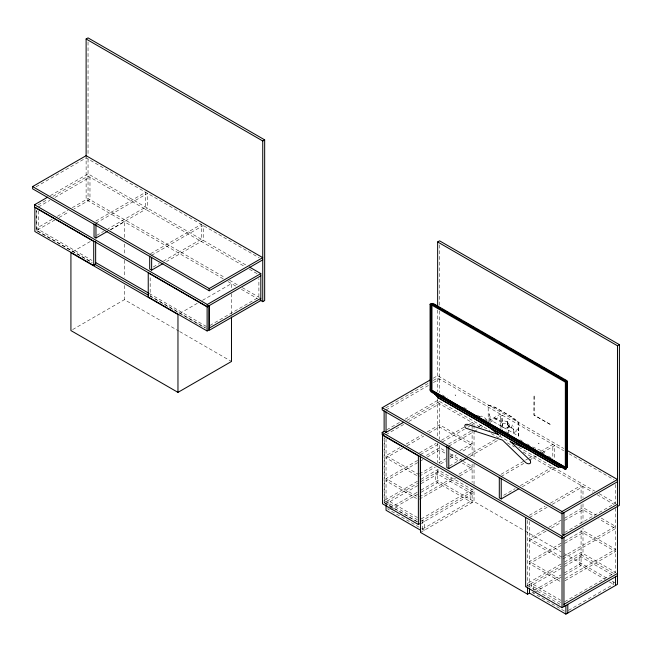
<?xml version="1.0" encoding="UTF-8"?>
<svg xmlns="http://www.w3.org/2000/svg" width="652" height="652" viewBox="0 0 652 652"><rect width="100%" height="100%" fill="white"/><g stroke="black" fill="none" stroke-linecap="round" stroke-linejoin="round"><path stroke-width="0.49" stroke-dasharray="3.26 2.44" d="M511.47 428.087L512.415 424.623L513.621 426.53M500.923 428.731L500.923 424.9C501.869 422.985 504.615 423.458 506.294 424.02C510.483 425.202 508.299 430.385 508.756 433.409M508.756 426.718C507.044 429.366 501.339 428.014 500.923 424.9M499.831 436.416L500.777 434.925M479.301 416.555C483.58 414.395 486.457 420.719 489.782 422.105M36.113 186.782L86.121 157.906L259.227 257.842M50.318 195.633L88.044 173.848L246.709 265.454M38.036 204.948L47.686 199.373M52.951 196.333L88.044 176.073L244.948 266.66M38.378 206.977L49.748 200.409M54.996 197.385L89.976 177.189L89.976 199.683L74.059 208.876M52.193 219.268L36.455 228.355L91.981 260.417M57.441 216.244L67.938 210.18M72.307 207.654L88.044 198.567L225.127 277.711M54.996 219.879L36.455 230.58L36.455 210.751M59.193 217.458L68.99 211.802M95.787 221.044L145.632 192.267L145.632 207.1L108.036 228.803M95.966 223.163L147.564 193.375L147.564 208.208L109.96 229.92M96.667 235.372L103.66 231.33M72.674 251.696L91.101 241.053M110.4 229.911L124.442 221.81L124.442 237.988M150.579 253.685L201.297 224.402L201.297 239.235L163.693 260.947M151.631 255.299L203.22 225.51L203.22 240.343L166.496 261.55M153.204 267.002L159.324 263.465M72.674 329.562L124.442 299.675L178.835 331.077M179.716 313.49L197.263 303.359M202.527 300.319L231.484 283.604L231.484 288.665M209.911 325.478L258.885 297.198L258.885 278.616M433.246 378.225L437.647 375.691L563.703 448.462M385.715 407.891L428.869 382.977M433.246 380.45L437.647 377.915L563.703 450.687M386.049 409.921L429.04 385.104M433.425 382.569L439.57 379.024M386.758 429.79L399.912 422.186M405.079 419.212L437.647 400.409L489.815 430.532M406.84 420.418L439.57 401.518M386.049 434.648L404.476 424.004M408.861 421.477L439.57 403.743L439.57 439.269M400.092 447.549L386.049 455.658L418.592 474.444M406.229 444.004L422.023 434.884M427.288 431.852L439.57 424.754L472.113 443.547L459.831 450.638M402.724 448.258L386.049 457.883L418.592 476.669M407.109 445.723L423.776 436.098M429.04 433.058L439.57 426.978L472.113 445.772L461.583 451.844M488.478 405.275L495.3 407.329L512.007 416.978L518.177 421.885L518.65 423.05L518.552 436.049L488.193 418.723L488.193 405.846A1.271 0.733 60 0 1 488.951 405.283L494.958 407.459L511.616 417.076L517.623 421.836A1.271 0.733 60 0 1 518.389 423.278L518.381 436.147M419.464 452.928L436.139 443.303M441.404 440.263L465.096 426.587M465.968 426.074L468.601 424.558M469.481 424.053L472.113 422.529L472.113 424.558M420.516 454.542L438.062 444.411M442.455 441.877L464.387 429.22M467.9 427.19L469.652 426.18M470.532 425.666L474.037 423.645L474.037 429.733M417.639 460.41L386.049 478.649L418.592 497.435M426.408 455.349L439.57 447.745L445.723 451.298M448.6 444.012L470.54 431.347M478.438 426.791L481.942 424.762M488.087 421.216L500.369 414.126L500.369 427.818M417.639 462.635L386.049 480.874L418.592 499.66M421.143 460.605L422.903 459.595M427.288 457.06L439.57 449.97L445.723 453.523M448.78 446.139L473.344 431.958M474.224 431.445L477.729 429.423M481.241 427.394L482.993 426.384M490.011 422.333L502.301 415.242L502.301 429.912M419.464 473.939L433.507 465.83M438.772 462.79L445.789 458.739M450.173 456.204L454.566 453.678M419.464 476.164L435.259 467.044M440.524 464.004L445.789 460.964M450.173 458.429L456.318 454.884M417.467 481.274L384.126 500.524L417.247 519.644M420.972 479.253L437.647 469.627L474.037 490.638L420.516 521.535M384.126 437.59L384.126 502.749L417.639 483.401M420.964 481.478L439.57 470.736M449.481 466.001L463.523 457.9M467.908 455.365L495.985 439.155M417.679 485.601L389.904 501.632L389.904 506.441M421.151 483.597L437.647 474.077M469.831 456.473L497.908 440.271M389.717 508.177L417.492 492.138M420.964 490.133L437.647 480.5L524.053 530.386M390.768 509.791L417.679 494.249M421.151 492.244L437.647 482.724L437.647 467.59M419.464 496.93L452.806 477.68M458.951 474.134L472.113 466.53L463.319 461.453M419.464 499.155L455.438 478.381M459.831 475.854L472.113 468.755L462.439 463.173M421.225 518.902L472.113 489.522M501.054 474.297L524.746 460.622M525.618 460.108L528.25 458.592M529.131 458.087L534.395 455.047M540.541 451.502L552.823 444.411L552.823 459.081M501.225 476.425L524.037 463.254M529.302 460.214L536.319 456.156M542.464 452.61L554.746 445.52L554.746 459.212M420.516 523.76L474.037 492.863L437.647 471.852M422.447 529.074L470.182 501.51L470.182 492.863M420.516 532.415L474.037 501.51L474.037 488.609M503.686 495.267L515.096 488.682M520.353 485.65L552.823 466.905L552.823 464.949M522.285 486.759L554.746 468.014M529.31 515.333L545.105 506.213M550.369 503.173L581.079 485.447L581.079 498.641M529.489 517.46L547.908 506.816M552.301 504.289L583.002 486.555L583.002 497.721M544.404 529.856L529.489 538.471L562.024 557.256M548.788 527.321L561.07 520.231M564.583 518.21L583.002 507.566L596.197 515.186M546.156 531.07L529.489 540.695L562.024 559.481M551.421 528.03L561.07 522.456M564.583 520.435L583.002 509.791L594.437 516.392M564.656 532.497L615.545 503.116L615.545 484.534M561.07 543.222L529.489 561.462L562.024 580.247M564.583 541.193L583.002 530.557L615.545 549.343L562.904 579.742M561.07 545.447L529.489 563.687L562.024 582.472M564.583 543.418L583.002 532.782L615.545 551.568L562.904 581.967M562.904 556.751L615.545 526.351L600.598 517.721M562.904 558.976L615.545 528.576L598.838 518.935M560.899 564.086L527.558 583.336L560.679 602.456M564.412 562.057L581.079 552.44L615.741 572.448M525.634 586.67L561.07 566.213M564.396 564.29L583.002 553.548L583.002 528.169M561.111 568.414L533.336 584.445L533.336 593.1M564.583 566.409L581.079 556.881M534.575 590.158L560.924 574.95M564.396 572.945L581.079 563.312M535.072 592.097L561.111 577.061M564.583 575.056L581.079 565.537L581.079 528.927M564.656 601.714L615.545 572.334L615.545 508.389M568.487 610.386L613.622 584.322L613.622 579.514M494.2 417.965L502.089 422.667M532.602 446.97L543.801 451.681L544.803 453.042M494.134 417.924L501.103 421.176L504.037 420.679L508.136 422.268L509.139 424.403L509.139 426.938L508.193 428.152L508.193 425.275L513.76 429.252L513.743 432.268L513.621 429.334L507.59 425.846M249.349 269.203L257.287 273.783M568.992 453.743L613.948 479.701M491.437 419.538L489.13 418.209L489.13 413.539M442.235 394.99L447.256 397.891M463.401 407.215L467.077 409.26M477.174 415.169L479.815 416.693M484.575 419.44L488.242 421.477M505.74 431.665L509.416 433.702M519.856 439.807L523.532 441.852M526.914 443.882L530.589 445.927M541.03 452.032L544.705 454.077M548.087 456.107L551.755 458.152M229.52 280.246L238.306 285.323M242.299 287.63L259.39 297.491M499.351 436.033L508.332 441.217M518.747 447.231L594.714 491.095M599.123 493.637L615.871 503.311M223.196 278.82L86.121 199.683L86.121 155.681M227.972 281.582L236.13 286.293M241.419 289.341L257.467 298.608M437.647 402.634L480.182 427.19M491.412 433.678L498.609 437.826M507.378 442.895L514.395 446.946M523.148 451.999L592.79 492.203M597.199 494.754L613.948 504.42M450.124 453.841L462.439 460.948M450.124 456.066L458.918 461.143M149.275 293.498L206.57 326.579M37.653 230.906L92.136 262.357M206.407 328.331L150.172 295.861L150.172 275.78M37.335 231.093L91.981 262.642M150.164 296.228L204.809 327.785M581.079 554.656L614.005 573.67M612.081 574.787L579.155 555.773L579.155 564.428L605.146 579.432M179.716 331.591L231.484 361.477M524.925 530.891L560.899 551.665M564.412 553.687L606.205 577.819M612.277 581.323L614.877 582.823M609.481 581.934L613.817 584.437M417.435 517.533L387.981 500.524L387.981 505.333M421.771 520.035L424.37 521.535L424.37 530.19L420.035 527.688M560.875 600.345L531.413 583.336L531.413 588.145M417.679 521.877L384.444 502.684L384.444 438.12M384.126 502.749L417.052 521.763M527.558 585.561L560.484 604.567M419.171 527.183L387.981 509.179L387.981 506.294M532.056 592.358L565.202 611.503M508.87 424.102L506.596 421.07L507.957 425.177M489.13 414.362L491.176 419.391M501.698 418.242L502.366 425.846M507.215 421.428L507.859 429.016M583.002 503.809L583.002 522.081M581.079 504.656L581.079 523.002M529.489 521.518L529.489 586.368M527.558 520.386L527.558 586.124M474.037 430.719L474.037 459.171M474.037 464.094L474.037 484.542M472.113 425.577L472.113 428.625M472.113 429.635L472.113 458.054M472.113 464.151L472.113 482.415M439.57 244.907L439.57 305.927M439.57 311.012L439.57 392.716M439.57 445.357L439.57 463.629M437.647 310.091L437.647 391.607M437.647 398.453L437.647 438.16M437.647 443.23L437.647 462.521M422.447 520.426L422.447 531.298M386.049 438.706L386.049 503.556M231.484 293.718L231.484 313.946M124.442 244.052L124.442 254.166M124.442 260.238L124.442 277.426M124.442 285.519L124.442 299.675M88.044 41.956L88.044 154.842M88.044 158.909L88.044 200.792M38.378 210.889L38.378 229.471M36.773 210.311L36.773 230.4M534.094 395.968L533.964 415.161L551.144 424.925L534.086 415.071L534.094 395.968M518.438 428.503L513.727 432.406L518.438 430.866L518.438 428.503M472.113 493.971L435.715 472.961L435.715 481.616L472.113 502.627L472.113 493.971M538.992 443.564L538.568 443.14L538.992 443.564M455.536 395.381L455.112 394.957L455.536 395.381"/><path stroke-width="0.98" d="M430.076 304.443L430.076 389.904M431.958 305.242L431.958 390.279M565.251 467.321L432.031 390.409L565.365 467.264M566.922 466.767L566.947 381.273L563.964 379.554M86.121 155.95L86.121 38.998L88.044 37.889L264.663 139.854L264.663 300.539L262.74 301.648L260.099 300.132M32.6 186.578L86.121 155.681L262.74 257.646L209.219 288.551L32.6 186.578L32.6 188.803L209.219 290.776L262.74 259.871M260.808 275.82L207.295 306.717L34.523 206.977L34.523 204.752L47.686 197.148M86.121 38.998L262.74 140.971L264.663 139.854M94.043 224.027L94.043 236.888L95.966 237.996L107.335 231.436M93.717 265.503L93.717 241.395L34.849 207.409L34.849 231.509L93.717 265.503L95.648 264.386L95.648 241.289M149.699 256.163L149.699 269.023L151.631 270.132L163 263.571M34.523 204.752L207.295 304.492L260.808 273.595L260.808 300.539L209.219 330.328L209.219 305.609M207.116 306.864L209.039 305.755L209.039 329.855L207.116 330.963L148.24 296.978L148.24 272.87L207.116 306.864L207.116 330.963M209.219 328.103L260.808 298.314M437.647 306.016L437.647 241.949L439.57 240.841L619.4 344.663L619.4 505.341L562.024 538.471L382.194 434.648L382.194 432.423L383.955 431.404M177.963 392.374L177.963 314.508L70.921 252.707L70.921 330.572L177.963 392.374L231.484 361.477L231.484 316.978M617.477 481.738L562.024 513.752L382.194 409.921L382.194 407.696L430.605 379.749M560.663 466.213L562.423 467.231L558.242 467.215L438.429 398.046L434.468 393.612L439.098 396.025M384.126 410.768L384.126 431.306L386.049 432.423L403.596 422.292M420.304 455.797L420.304 523.393L418.38 524.501L382.52 503.8L382.52 435.202L383.8 434.46M437.647 241.949L617.477 345.772L619.4 344.663M446.848 446.001L446.848 467.525L448.78 468.633L467.199 457.997M499.302 477.264L499.302 497.802L501.225 498.919L518.772 488.788M382.194 407.696L562.024 511.527L617.477 479.513L567.224 450.499M382.194 432.423L562.024 536.246L617.477 504.232M420.516 456.563L420.516 532.415L527.558 594.208L529.31 593.198M563.956 604.347L617.477 573.45M525.634 517.46L525.634 586.67L562.024 607.688L617.477 575.675M529.489 588.291L529.489 593.1L565.879 614.111L617.477 584.322L617.477 345.772M509.978 441.094L530.5 460.719L530.581 462.977C528.911 464.925 525.732 463.075 524.55 461.445L502.488 440.1L465.878 428.177L464.925 427.199L464.876 425.243L465.724 424.395L467.468 424.33L498.739 434.582M560.443 467.166L562.423 467.231M510.94 442.129L530.312 450.622M431.999 305.217L565.292 382.137M565.048 469.301L431.404 392.145A2.143 1.239 60 0 1 430.059 389.896M433.955 304.492L436.058 305.707M437.476 306.53L440.467 308.257M442.235 309.276L444.876 310.8M446.644 311.819L448.405 312.838M449.807 313.645L452.814 315.381M454.583 316.399L460.76 319.969M463.898 321.786L473.988 327.606M476.229 328.901L478.87 330.425M480.63 331.444L486.799 335.006M488.56 336.016L491.2 337.549M491.632 337.793L494.729 339.578M496.922 340.849L499.13 342.121M500.891 343.139L507.052 346.701M510.157 348.486L520.736 354.598M522.505 355.617L525.153 357.141M526.914 358.16L533.091 361.73M534.852 362.748L537.501 364.272M537.884 364.492L541.03 366.31M543.678 367.842L554.616 374.158M556.376 375.177L559.017 376.701M560.435 377.516L562.546 378.73M249.349 266.978L260.808 273.595M440.858 397.044L447.027 400.605M448.788 401.624L454.949 405.185M456.718 406.204L459.358 407.728M461.119 408.747L466.408 411.795M469.049 413.319L478.739 418.918M480.5 419.929L482.26 420.947M484.901 422.472L486.669 423.49M488.429 424.509L490.19 425.528M492.831 427.052L494.591 428.071M496.359 429.089L499 430.613M500.76 431.632L502.521 432.651M505.161 434.175L506.93 435.194M508.69 436.204L511.331 437.736M513.091 438.747L514.852 439.766M516.62 440.785L519.261 442.309M521.021 443.327L522.782 444.346M524.542 445.365L527.191 446.889M528.951 447.908L535.113 451.469M536.881 452.48L539.522 454.012M541.282 455.023L547.452 458.584M549.212 459.603L554.493 462.651M557.142 464.183L558.903 465.194M434.468 393.612L465.308 411.412M467.068 412.431L557.802 464.819M559.563 465.83L562.203 467.362M558.462 467.093L438.649 397.916L434.688 393.482M95.51 262.454L148.395 292.984M94.63 264.166L148.395 295.209M382.52 435.202L418.38 455.903L418.38 524.501M420.711 530.296L386.049 510.288L386.049 504.518M486.873 425.536L498.87 434.99M615.545 576.784L615.545 585.439M567.802 604.347L567.802 613.002M567.493 381.942L567.493 466.962M565.879 605.463L565.879 614.111M565.365 382.3L565.333 467.28M563.956 512.635L563.956 535.129L562.024 534.021L562.024 511.527M563.956 537.354L563.956 606.572M562.024 536.246L562.024 607.688M527.558 587.134L527.558 594.208M501.225 478.381L501.225 498.919M448.78 447.117L448.78 468.633M386.049 411.877L386.049 432.423M262.74 140.971L262.74 301.648M209.219 288.551L209.219 290.776M207.295 304.492L207.295 306.717M151.631 257.279L151.631 270.132M95.966 224.158L95.966 237.996M567.509 381.95A1.198 0.693 60 0 0 566.629 380.499L433.393 303.563A1.198 0.693 60 0 0 432.512 304.011M567.509 466.971A1.198 0.693 60 0 1 566.629 467.402M430.059 304.435A2.143 1.239 60 0 1 431.404 303.759L565.048 380.898A2.143 1.239 60 0 1 566.392 383.14L566.376 468.601A2.143 1.239 60 0 1 565.039 469.285M565.251 381.135L432.007 304.215A1.385 0.799 60 0 0 430.996 304.728L431.013 389.757A1.385 0.799 60 0 0 432.007 391.42L565.251 468.364A1.385 0.799 60 0 0 566.262 467.851L566.246 382.814A1.385 0.799 60 0 0 565.251 381.159"/></g></svg>
